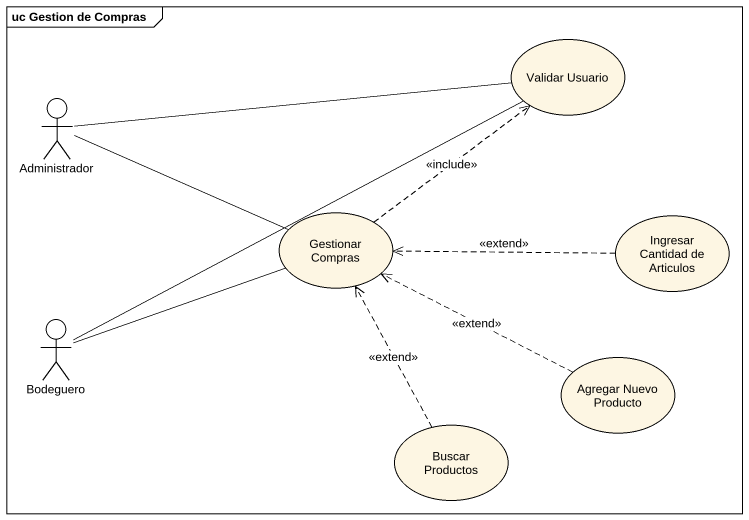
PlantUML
@startuml
mainframe uc Gestion de Compras
usecase "Validar Usuario" as Validar_Usuario
actor Administrador
usecase "Gestionar Compras" as Gestionar_Compras
usecase "Ingresar Cantidad de Articulos" as Ingresar_Cantidad_de
actor Bodeguero
usecase "Agregar Nuevo Producto" as Agregar_Nuevo_Producto
usecase "Buscar Productos" as Buscar_Productos
Administrador -right- Validar_Usuario
Administrador -right- Gestionar_Compras
Gestionar_Compras .up.> Validar_Usuario : <<include>>
Ingresar_Cantidad_de .left.> Gestionar_Compras : <<extend>>
Bodeguero -right- Validar_Usuario
Bodeguero -right- Gestionar_Compras
Agregar_Nuevo_Producto .left.> Gestionar_Compras : <<extend>>
Buscar_Productos .up.> Gestionar_Compras : <<extend>>
@enduml
